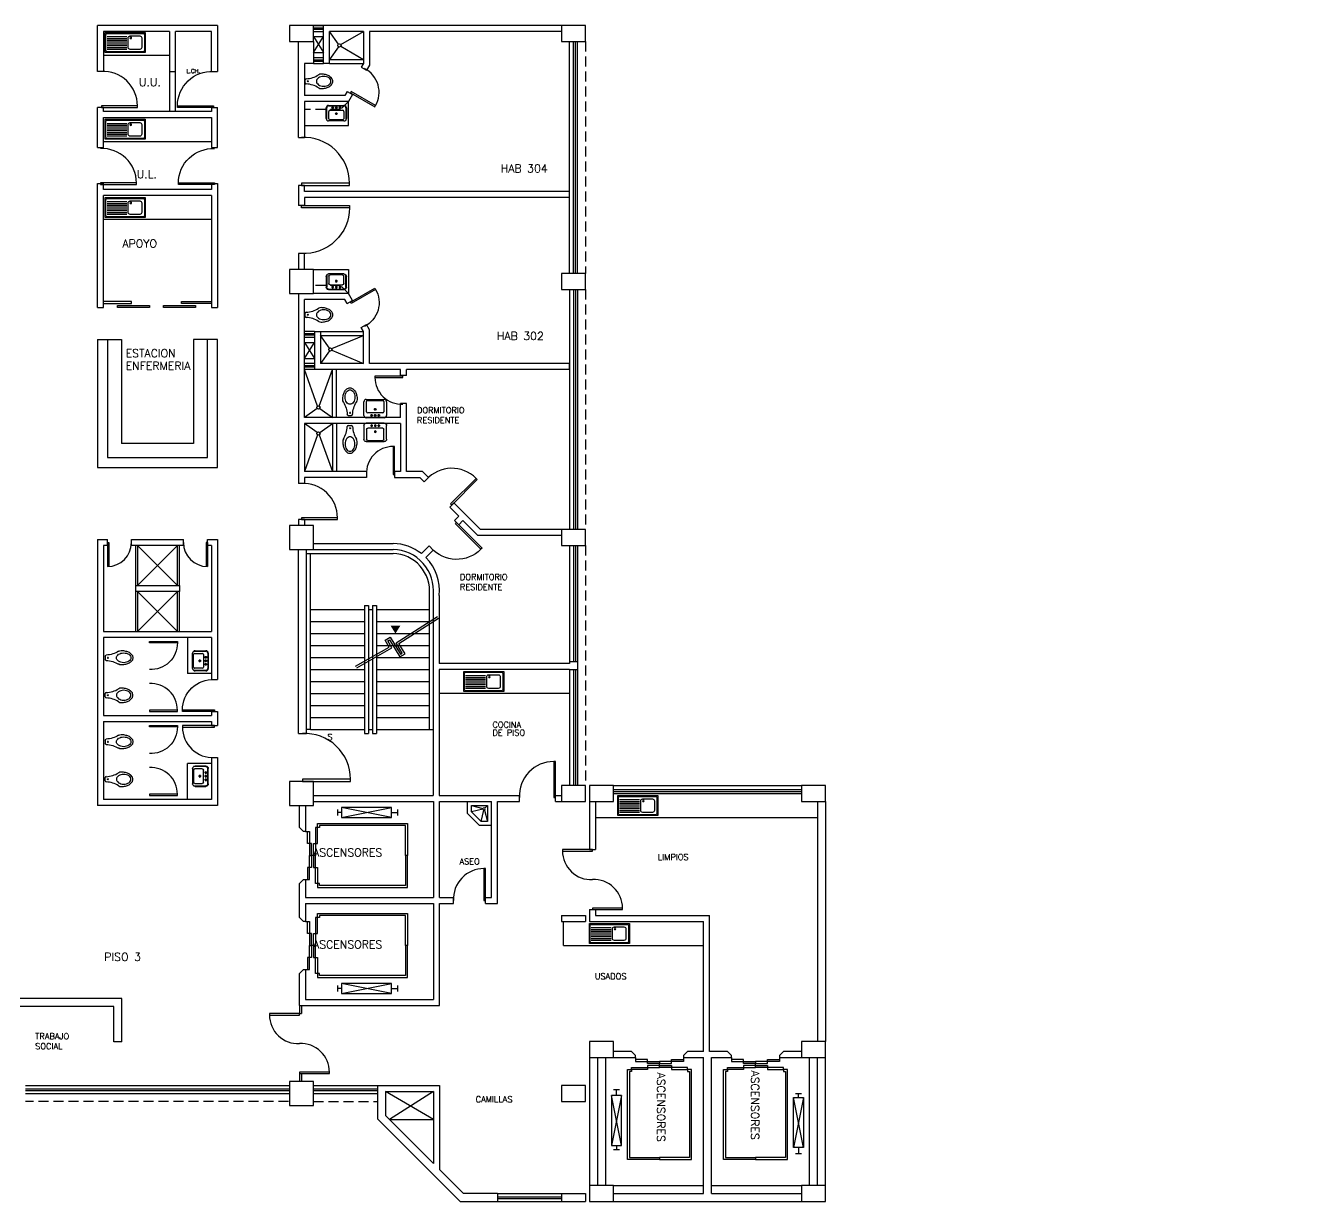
# Model space of a CAD drawing. Header units: metres. Extents: x 51 to 18146, y -212 to 18074.
# Drawn here: x 124.24 to 156.04, y 743.17 to 772.57 of the extents above; entities that cross this region are included whole.
import ezdxf

# ---------------------------------------------------------------- set-up
doc = ezdxf.new("R2010")
doc.units = ezdxf.units.M
doc.linetypes.add('HIDDEN', pattern=[0.375, 0.25, -0.125])
doc.layers.get('0').update_dxf_attribs({"color": 250})
for name, color, linetype in [('AY', 1, 'Continuous'), ('COL', 2, 'Continuous'), ('GR', 6, 'Continuous'), ('MU', 1, 'Continuous'), ('NO', 250, 'Continuous'), ('PA', 7, 'Continuous'), ('PU', 1, 'Continuous'), ('SA', 1, 'Continuous'), ('TA', 3, 'Continuous'), ('VE', 5, 'Continuous')]:
    doc.layers.add(name, color=color, linetype=linetype)
doc.layers.get('0').freeze()
doc.styles.add('ROMANS', font='romans', dxfattribs={"height": 0.13})

# ---------------------------------------------------------------- blocks, each defined once
blk = doc.blocks.new('AS-07')
at = {"color": 0}
for p, q in [((0.446, 0.149), (-0.048, 0.149)), ((0.446, 0.104), (-0.048, 0.104)), ((0.446, 0.059), (-0.048, 0.059)), ((0.446, 0.014), (-0.048, 0.014)), ((0.446, -0.031), (-0.048, -0.031)), ((0.446, -0.076), (-0.048, -0.076)), ((0.446, -0.121), (-0.048, -0.121)), ((0.446, -0.166), (-0.048, -0.166))]:
    blk.add_line(p, q, dxfattribs=at)
blk.add_lwpolyline([(-0.507, 0.25), (-0.507, -0.25), (0.493, -0.25), (0.493, 0.25)], close=True, dxfattribs=at)
for points in [[(-0.487, 0.2), (-0.487, -0.2, 0.414214), (-0.457, -0.23), (0.443, -0.23, 0.414214), (0.473, -0.2), (0.473, 0.2, 0.414214), (0.443, 0.23), (-0.457, 0.23, 0.414214)], [(-0.421, 0.117), (-0.421, -0.123, 0.414214), (-0.371, -0.173), (-0.131, -0.173, 0.414214), (-0.081, -0.123), (-0.081, 0.117, 0.414214), (-0.131, 0.167), (-0.371, 0.167, 0.414214)]]:
    blk.add_lwpolyline(points, format="xyb", close=True, dxfattribs=at)
blk.add_circle((-0.147, 0.118), 0.02, dxfattribs=at)
blk = doc.blocks.new('-MP1')
at = {"color": 0}
for points in [[(0.475, 0.5), (0.475, 0), (0.5, 0), (0.5, 0.5), (0.475, 0.5, 0.429311), (0, 0, 3.280951)], [(-0.475, -0.5), (-0.475, 0), (-0.5, 0), (-0.5, -0.5), (-0.475, -0.5, 0.429311), (0, 0, 3.280951)]]:
    blk.add_lwpolyline(points, format="xyb", dxfattribs=at)
blk = doc.blocks.new('-COL60-')
at = {"color": 0}
blk.add_lwpolyline([(-0.3, 0.3), (-0.3, -0.3), (0.3, -0.3), (0.3, 0.3)], close=True, dxfattribs=at)
blk = doc.blocks.new('P-DE')
at = {"color": 0}
blk.add_lwpolyline([(-0.05, 1), (-0.05, 0), (0, 0), (0, 1), (-0.05, 1, 0.429311), (-1, 0, 3.280951)], format="xyb", dxfattribs=at)
blk = doc.blocks.new('P-IZ')
at = {"color": 0}
blk.add_lwpolyline([(0.05, 1), (0.05, 0), (0, 0), (0, 1), (0.05, 1, -0.429311), (1, 0, -3.280951)], format="xyb", dxfattribs=at)
blk = doc.blocks.new('AS-21')
at = {"color": 0}
for p, q in [((0.3, 0.6), (0, 0.6)), ((0.259, 0.5), (0.1, 0.5)), ((0.1, 0.5), (0.1, 0.1)), ((0.1, 0.5), (0.177, 0.213)), ((0.192, 0.213), (0.259, 0.5)), ((0.5, 0.259), (0.259, 0.5)), ((0.6, 0.3), (0.3, 0.6)), ((0.1, 0.1), (0.164, 0.164)), ((0.1, 0.1), (0.5, 0.1)), ((0.5, 0.259), (0.213, 0.191)), ((0.213, 0.177), (0.5, 0.1))]:
    blk.add_line(p, q, dxfattribs=at)
for points in [[(0.5, 0.1), (0.5, 0.259)], [(0.6, 0), (0.6, 0.3)]]:
    blk.add_lwpolyline(points, dxfattribs=at)
blk.add_circle((0.185, 0.185), 0.0292, dxfattribs=at)
blk = doc.blocks.new('AS-14')
at = {"color": 0}
blk.add_line((-0.046, 0.483), (0.036, 0.483), dxfattribs=at)
for points in [[(-0.162, 0.158, 0.022879), (-0.17, 0.146, 0.128162), (-0.185, 0.088, 0.055069), (-0.173, -0.023, 0.068879), (-0.14, -0.11, 0.105724), (-0.079, -0.182, 0.165058), (-0.005, -0.207, 0.165058), (0.069, -0.182, 0.105724), (0.13, -0.11, 0.068879), (0.163, -0.023, 0.055069), (0.175, 0.088, 0.128162)], [(0.175, 0.088, 0.128162), (0.16, 0.146, 0.022879), (0.152, 0.158, 0.085166)]]:
    blk.add_lwpolyline(points, format="xyb", dxfattribs=at)
blk.add_lwpolyline([(-0.125, 0.023, 0.068446), (-0.116, -0.049, 0.080596), (-0.09, -0.105, 0.107056), (-0.047, -0.145, 0.138156), (-0.003, -0.158, 0.138156), (0.041, -0.145, 0.107056), (0.083, -0.105, 0.080596), (0.109, -0.049, 0.068446), (0.119, 0.023, 0.068446), (0.109, 0.095, 0.080596), (0.083, 0.151, 0.107056), (0.041, 0.191, 0.138156), (-0.003, 0.203, 0.138156), (-0.047, 0.191, 0.107056), (-0.09, 0.151, 0.080596), (-0.116, 0.095, 0.068446)], format="xyb", close=True, dxfattribs=at)
blk.add_circle((-0.002, 0.42), 0.0125, dxfattribs=at)
for centre, radius, start, end in [((-0.7, 0.487), 0.63, 327.6068, 357.4769), ((-0.046, 0.458), 0.025, 90, 177.4769), ((0.036, 0.458), 0.025, 2.5231, 90), ((0.69, 0.487), 0.63, 182.5231, 212.3932)]:
    blk.add_arc(centre, radius, start, end, dxfattribs=at)
blk = doc.blocks.new('AS-03')
at = {"color": 0}
for p, q in [((-0.278, -0.098), (-0.278, 0.242)), ((-0.218, 0.302), (0.232, 0.302)), ((-0.211, -0.103), (-0.211, 0.152)), ((-0.181, 0.182), (0.194, 0.182)), ((-0.053, 0.242), (-0.113, 0.242)), ((-0.083, 0.272), (-0.083, 0.212)), ((0.037, 0.242), (-0.023, 0.242)), ((0.037, 0.092), (-0.023, 0.092)), ((0.007, 0.272), (0.007, 0.212)), ((0.007, 0.122), (0.007, 0.062)), ((0.127, 0.242), (0.067, 0.242)), ((0.097, 0.272), (0.097, 0.212)), ((0.224, 0.152), (0.224, -0.103)), ((0.292, 0.242), (0.292, -0.098)), ((0.232, -0.158), (-0.218, -0.158)), ((0.194, -0.133), (-0.181, -0.133))]:
    blk.add_line(p, q, dxfattribs=at)
for centre in [(-0.083, 0.242), (0.007, 0.242), (0.007, 0.092), (0.097, 0.242)]:
    blk.add_circle(centre, 0.02, dxfattribs=at)
for centre, radius, start, end in [((-0.218, 0.242), 0.06, 90, 180), ((-0.181, 0.152), 0.03, 90, 180), ((0.194, 0.152), 0.03, 0, 90), ((0.232, 0.242), 0.06, 0, 90), ((-0.218, -0.098), 0.06, 180, 270), ((-0.181, -0.103), 0.03, 180, 270), ((0.194, -0.103), 0.03, 270, 0), ((0.232, -0.098), 0.06, 270, 0)]:
    blk.add_arc(centre, radius, start, end, dxfattribs=at)
blk = doc.blocks.new('AS-01')
at = {"color": 0}
for p, q in [((-0.246, -0.098), (-0.246, 0.172)), ((-0.233, -0.135), (-0.233, 0.172)), ((-0.186, 0.232), (0.199, 0.232)), ((-0.186, 0.219), (0.199, 0.219)), ((-0.178, -0.103), (-0.178, 0.082)), ((-0.148, 0.112), (0.162, 0.112)), ((-0.053, 0.172), (-0.113, 0.172)), ((-0.083, 0.202), (-0.083, 0.142)), ((0.037, 0.172), (-0.023, 0.172)), ((0.037, 0.022), (-0.023, 0.022)), ((0.007, 0.202), (0.007, 0.142)), ((0.007, 0.052), (0.007, -0.008)), ((0.127, 0.172), (0.067, 0.172)), ((0.097, 0.202), (0.097, 0.142)), ((0.192, 0.082), (0.192, -0.103)), ((0.247, 0.172), (0.247, -0.135)), ((0.259, 0.172), (0.259, -0.098)), ((0.199, -0.158), (-0.186, -0.158)), ((0.162, -0.133), (-0.148, -0.133))]:
    blk.add_line(p, q, dxfattribs=at)
for centre in [(-0.083, 0.172), (0.007, 0.172), (0.007, 0.022), (0.097, 0.172)]:
    blk.add_circle(centre, 0.02, dxfattribs=at)
for centre, radius, start, end in [((-0.186, 0.172), 0.06, 90, 180), ((-0.186, 0.172), 0.0475, 90, 180), ((-0.148, 0.082), 0.03, 90, 180), ((0.162, 0.082), 0.03, 0, 90), ((0.199, 0.172), 0.06, 0, 90), ((0.199, 0.172), 0.0475, 0, 90), ((-0.186, -0.098), 0.06, 180, 270), ((-0.148, -0.103), 0.03, 180, 270), ((0.162, -0.103), 0.03, 270, 0), ((0.199, -0.098), 0.06, 270, 0)]:
    blk.add_arc(centre, radius, start, end, dxfattribs=at)

msp = doc.modelspace()

# ---------------------------------------------------------------- linework, layer by layer
at = {"layer": 'AY', "color": 0}
for p, q in [((131.444, 771.89), (131.694, 772.29)), ((131.444, 772.29), (131.694, 771.89)), ((131.444, 772.29), (131.694, 772.29)), ((131.444, 771.89), (131.694, 771.89)), ((131.219, 764.64), (131.469, 764.64)), ((131.219, 764.24), (131.469, 764.64)), ((131.219, 764.64), (131.469, 764.24)), ((131.219, 764.24), (131.469, 764.24)), ((126.994, 759.565), (126.994, 758.565)), ((127.044, 759.565), (127.044, 758.565)), ((128.044, 758.565), (127.044, 759.565)), ((128.044, 759.565), (127.044, 758.565)), ((128.044, 758.565), (128.044, 759.565)), ((128.094, 758.565), (128.094, 759.565)), ((126.994, 758.415), (126.994, 757.415)), ((127.044, 758.415), (127.044, 757.415)), ((128.044, 758.415), (127.044, 757.415)), ((128.044, 757.415), (127.044, 758.415)), ((128.044, 757.415), (128.044, 758.415)), ((128.094, 757.415), (128.094, 758.415)), ((133.394, 752.765), (132.144, 753.015)), ((132.144, 752.765), (133.394, 753.015)), ((132.044, 752.965), (132.044, 752.815)), ((132.144, 752.89), (132.044, 752.89)), ((133.394, 752.89), (133.544, 752.89)), ((133.544, 752.965), (133.544, 752.815)), ((131.444, 751.815), (131.394, 751.815)), ((131.444, 749.565), (131.394, 749.565)), ((132.044, 748.565), (132.044, 748.415)), ((132.144, 748.365), (133.394, 748.615)), ((133.394, 748.365), (132.144, 748.615)), ((133.544, 748.565), (133.544, 748.415)), ((132.144, 748.49), (132.044, 748.49)), ((133.394, 748.49), (133.544, 748.49)), ((138.744, 746.765), (138.744, 743.565)), ((143.844, 743.565), (143.844, 746.765)), ((140.094, 746.565), (140.094, 746.615)), ((142.494, 746.565), (142.494, 746.615)), ((134.444, 745.215), (133.244, 745.915)), ((134.444, 745.915), (133.344, 745.215)), ((139.144, 744.565), (138.894, 745.815)), ((139.144, 745.815), (138.894, 744.565)), ((138.944, 745.965), (139.094, 745.965)), ((139.019, 745.815), (139.019, 745.965)), ((143.694, 744.515), (143.444, 745.765)), ((143.694, 745.765), (143.444, 744.515)), ((143.494, 745.865), (143.644, 745.865)), ((143.569, 745.765), (143.569, 745.865)), ((133.344, 745.215), (134.444, 745.215)), ((138.944, 744.465), (139.094, 744.465)), ((139.019, 744.565), (139.019, 744.465)), ((143.569, 744.515), (143.569, 744.365)), ((143.494, 744.365), (143.644, 744.365)), ((138.944, 743.565), (141.194, 743.565)), ((141.394, 743.565), (143.644, 743.565))]:
    msp.add_line(p, q, dxfattribs=at)
at = {"layer": 'AY', "color": 0, "linetype": 'HIDDEN'}
for p, q in [((138.244, 772.165), (138.244, 766.365)), ((138.244, 765.965), (138.244, 759.965)), ((138.244, 759.565), (138.244, 753.565)), ((130.822, 745.665), (124.244, 745.665)), ((131.444, 745.665), (133.044, 745.665))]:
    msp.add_line(p, q, dxfattribs=at)
at = {"layer": 'AY', "color": 15}
for points in [[(132.144, 753.015), (132.144, 752.765), (133.394, 752.765), (133.394, 753.015)], [(131.544, 752.515), (131.544, 752.615), (133.794, 752.615), (133.794, 751.815), (133.744, 751.815), (133.744, 752.565), (131.594, 752.565), (131.594, 752.515)], [(131.544, 751.115), (131.544, 751.015), (133.794, 751.015), (133.794, 751.815), (133.744, 751.815), (133.744, 751.065), (131.594, 751.065), (131.594, 751.115)], [(131.544, 750.265), (131.544, 750.365), (133.794, 750.365), (133.794, 749.565), (133.744, 749.565), (133.744, 750.315), (131.594, 750.315), (131.594, 750.265)], [(131.544, 748.865), (131.544, 748.765), (133.794, 748.765), (133.794, 749.565), (133.744, 749.565), (133.744, 748.815), (131.594, 748.815), (131.594, 748.865)], [(132.144, 748.615), (132.144, 748.365), (133.394, 748.365), (133.394, 748.615)], [(140.094, 744.215), (139.294, 744.215), (139.294, 746.465), (139.394, 746.465), (139.394, 746.415), (139.344, 746.415), (139.344, 744.265), (140.094, 744.265)], [(140.094, 744.215), (140.894, 744.215), (140.894, 746.465), (140.794, 746.465), (140.794, 746.415), (140.844, 746.415), (140.844, 744.265), (140.094, 744.265)], [(142.494, 744.215), (141.694, 744.215), (141.694, 746.465), (141.794, 746.465), (141.794, 746.415), (141.744, 746.415), (141.744, 744.265), (142.494, 744.265)], [(142.494, 744.215), (143.294, 744.215), (143.294, 746.465), (143.194, 746.465), (143.194, 746.415), (143.244, 746.415), (143.244, 744.265), (142.494, 744.265)], [(138.894, 744.565), (139.144, 744.565), (139.144, 745.815), (138.894, 745.815)], [(143.444, 745.765), (143.694, 745.765), (143.694, 744.515), (143.444, 744.515)]]:
    msp.add_lwpolyline(points, close=True, dxfattribs=at)
for points in [[(131.244, 752.415), (131.294, 752.415), (131.344, 752.415), (131.344, 752.115), (131.294, 752.115), (131.294, 752.415)], [(131.544, 752.515), (131.494, 752.515), (131.494, 752.115), (131.544, 752.115), (131.544, 752.515)], [(131.344, 752.115), (131.344, 751.815), (131.394, 751.815), (131.394, 752.115), (131.344, 752.115)], [(131.494, 752.115), (131.494, 751.815), (131.444, 751.815), (131.444, 752.115), (131.494, 752.115)], [(131.344, 751.515), (131.344, 751.815), (131.394, 751.815), (131.394, 751.515), (131.344, 751.515)], [(131.494, 751.515), (131.494, 751.815), (131.444, 751.815), (131.444, 751.515), (131.494, 751.515)], [(131.244, 751.215), (131.294, 751.215), (131.344, 751.215), (131.344, 751.515), (131.294, 751.515), (131.294, 751.215)], [(131.544, 751.115), (131.494, 751.115), (131.494, 751.515), (131.544, 751.515), (131.544, 751.115)], [(131.244, 750.165), (131.294, 750.165), (131.344, 750.165), (131.344, 749.865), (131.294, 749.865), (131.294, 750.165)], [(131.544, 750.265), (131.494, 750.265), (131.494, 749.865), (131.544, 749.865), (131.544, 750.265)], [(131.344, 749.865), (131.344, 749.565), (131.394, 749.565), (131.394, 749.865), (131.344, 749.865)], [(131.494, 749.865), (131.494, 749.565), (131.444, 749.565), (131.444, 749.865), (131.494, 749.865)], [(131.344, 749.265), (131.344, 749.565), (131.394, 749.565), (131.394, 749.265), (131.344, 749.265)], [(131.494, 749.265), (131.494, 749.565), (131.444, 749.565), (131.444, 749.265), (131.494, 749.265)], [(131.244, 748.965), (131.294, 748.965), (131.344, 748.965), (131.344, 749.265), (131.294, 749.265), (131.294, 748.965)], [(131.544, 748.865), (131.494, 748.865), (131.494, 749.265), (131.544, 749.265), (131.544, 748.865)], [(139.494, 746.765), (139.494, 746.715), (139.494, 746.665), (139.794, 746.665), (139.794, 746.715), (139.494, 746.715)], [(139.794, 746.665), (140.094, 746.665), (140.094, 746.615), (139.794, 746.615), (139.794, 746.665)], [(140.394, 746.665), (140.094, 746.665), (140.094, 746.615), (140.394, 746.615), (140.394, 746.665)], [(140.694, 746.765), (140.694, 746.715), (140.694, 746.665), (140.394, 746.665), (140.394, 746.715), (140.694, 746.715)], [(141.894, 746.765), (141.894, 746.715), (141.894, 746.665), (142.194, 746.665), (142.194, 746.715), (141.894, 746.715)], [(142.194, 746.665), (142.494, 746.665), (142.494, 746.615), (142.194, 746.615), (142.194, 746.665)], [(142.794, 746.665), (142.494, 746.665), (142.494, 746.615), (142.794, 746.615), (142.794, 746.665)], [(143.094, 746.765), (143.094, 746.715), (143.094, 746.665), (142.794, 746.665), (142.794, 746.715), (143.094, 746.715)], [(139.394, 746.465), (139.394, 746.515), (139.794, 746.515), (139.794, 746.465), (139.394, 746.465)], [(139.794, 746.515), (140.094, 746.515), (140.094, 746.565), (139.794, 746.565), (139.794, 746.515)], [(140.394, 746.515), (140.094, 746.515), (140.094, 746.565), (140.394, 746.565), (140.394, 746.515)], [(140.794, 746.465), (140.794, 746.515), (140.394, 746.515), (140.394, 746.465), (140.794, 746.465)], [(141.794, 746.465), (141.794, 746.515), (142.194, 746.515), (142.194, 746.465), (141.794, 746.465)], [(142.194, 746.515), (142.494, 746.515), (142.494, 746.565), (142.194, 746.565), (142.194, 746.515)], [(142.794, 746.515), (142.494, 746.515), (142.494, 746.565), (142.794, 746.565), (142.794, 746.515)], [(143.194, 746.465), (143.194, 746.515), (142.794, 746.515), (142.794, 746.465), (143.194, 746.465)]]:
    msp.add_lwpolyline(points, dxfattribs=at)
at = {"layer": 'COL', "color": 15}
for points in [[(130.844, 772.565), (130.844, 772.165), (131.444, 772.165), (131.444, 772.565)], [(137.644, 772.565), (137.644, 772.165), (138.244, 772.165), (138.244, 772.565)], [(137.644, 766.365), (137.644, 765.965), (138.244, 765.965), (138.244, 766.365)], [(137.644, 759.965), (137.644, 759.565), (138.244, 759.565), (138.244, 759.965)], [(137.644, 753.565), (137.644, 753.165), (138.244, 753.165), (138.244, 753.565)], [(138.344, 753.565), (138.344, 753.165), (138.944, 753.165), (138.944, 753.565)], [(143.644, 753.565), (143.644, 753.165), (144.244, 753.165), (144.244, 753.565)], [(138.344, 747.165), (138.344, 746.765), (138.944, 746.765), (138.944, 747.165)], [(143.644, 747.165), (143.644, 746.765), (144.244, 746.765), (144.244, 747.165)], [(137.644, 746.065), (137.644, 745.665), (138.244, 745.665), (138.244, 746.065)], [(138.344, 743.565), (138.344, 743.165), (138.944, 743.165), (138.944, 743.565)], [(143.644, 743.565), (143.644, 743.165), (144.244, 743.165), (144.244, 743.565)]]:
    msp.add_lwpolyline(points, close=True, dxfattribs=at)
at = {"layer": 'GR', "color": 15}
for p, q in [((131.369, 757.965), (132.717, 757.965)), ((132.817, 757.965), (132.819, 757.965)), ((132.817, 757.965), (132.917, 757.965)), ((132.894, 757.965), (132.917, 757.965)), ((133.017, 757.965), (134.344, 757.965)), ((131.369, 757.665), (132.717, 757.665)), ((133.017, 757.665), (134.344, 757.665)), ((131.369, 757.365), (132.717, 757.365)), ((133.017, 757.365), (134.344, 757.365)), ((131.369, 757.065), (132.717, 757.065)), ((133.017, 757.065), (134.344, 757.065)), ((131.369, 756.765), (132.717, 756.765)), ((133.017, 756.765), (134.344, 756.765)), ((131.369, 756.465), (132.717, 756.465)), ((133.017, 756.465), (134.344, 756.465)), ((131.369, 756.165), (132.717, 756.165)), ((133.017, 756.165), (134.344, 756.165)), ((131.369, 755.865), (132.717, 755.865)), ((131.369, 755.565), (132.717, 755.565)), ((133.017, 755.865), (134.344, 755.865)), ((133.017, 755.565), (134.344, 755.565)), ((131.369, 755.265), (132.717, 755.265)), ((133.017, 755.265), (134.344, 755.265)), ((131.369, 754.965), (132.717, 754.965)), ((132.817, 754.965), (132.917, 754.965)), ((133.017, 754.965), (134.344, 754.965))]:
    msp.add_line(p, q, dxfattribs=at)
msp.add_lwpolyline([(131.894, 754.965, 0, 0, 0), (131.894, 758.565, 0, 0, 0), (133.494, 758.565, 0, 0, 0), (133.494, 757.365, 0, 0.25, 0), (133.494, 757.565, 0.25, 0.25, 0)], format="xyseb", dxfattribs=at)
for points in [[(132.499, 756.549), (133.338, 757.025), (133.233, 757.196), (133.361, 757.274), (133.623, 756.848), (133.665, 756.874), (133.508, 757.13), (134.544, 757.794)], [(132.527, 756.507), (133.407, 757.009), (133.302, 757.179), (133.345, 757.206), (133.606, 756.779), (133.734, 756.858), (133.577, 757.113), (134.571, 757.752)]]:
    msp.add_lwpolyline(points, dxfattribs=at)
at = {"layer": 'MU', "color": 0}
for p, q in [((127.844, 771.815), (126.194, 771.815)), ((132.319, 770.065), (132.319, 770.665)), ((131.219, 770.065), (132.319, 770.065)), ((126.194, 769.665), (128.894, 769.665)), ((128.894, 767.715), (126.194, 767.715)), ((131.444, 766.465), (132.319, 766.465)), ((132.319, 766.465), (132.319, 765.865)), ((126.044, 764.715), (126.644, 764.715)), ((126.644, 764.715), (126.644, 762.115)), ((129.044, 764.715), (128.444, 764.715)), ((128.444, 764.715), (128.444, 762.115)), ((128.444, 762.115), (126.644, 762.115)), ((128.294, 757.265), (128.294, 756.365)), ((128.894, 756.365), (128.294, 756.365)), ((137.844, 755.865), (134.594, 755.865)), ((128.294, 753.215), (128.294, 754.115)), ((128.894, 754.115), (128.294, 754.115)), ((138.494, 752.765), (144.044, 752.765)), ((137.694, 749.565), (137.694, 750.165)), ((137.694, 749.565), (141.194, 749.565))]:
    msp.add_line(p, q, dxfattribs=at)
at = {"layer": 'MU', "color": 15, "linetype": 'HIDDEN'}
for points in [[(132.32, 770.665), (132.12, 770.465), (131.219, 770.465)], [(132.32, 765.865), (132.12, 766.065), (131.444, 766.065)]]:
    msp.add_lwpolyline(points, dxfattribs=at)
at = {"layer": 'MU', "color": 15}
for points in [[(126.044, 764.715), (126.044, 761.515), (129.044, 761.515), (129.044, 764.715)], [(126.294, 764.715), (126.294, 761.765), (128.794, 761.765), (128.794, 764.715)]]:
    msp.add_lwpolyline(points, dxfattribs=at)
at = {"layer": 'NO'}
for p, q in [((126.655, 748.245), (123.944, 748.245)), ((126.655, 747.155), (126.655, 748.245)), ((126.455, 748.045), (123.944, 748.045)), ((126.455, 747.155), (126.455, 748.045)), ((126.655, 747.155), (126.455, 747.155))]:
    msp.add_line(p, q, dxfattribs=at)
at = {"layer": 'PA', "color": 0}
for p, q in [((129.044, 772.565), (126.044, 772.565)), ((126.044, 771.415), (126.044, 772.565)), ((126.194, 772.415), (126.194, 771.415)), ((127.844, 772.415), (126.194, 772.415)), ((127.844, 772.415), (127.844, 770.415)), ((128.894, 772.415), (127.994, 772.415)), ((127.994, 770.415), (127.994, 772.415)), ((128.894, 771.415), (128.894, 772.415)), ((129.044, 772.565), (129.044, 771.415)), ((137.644, 772.565), (131.444, 772.565)), ((131.694, 771.615), (131.694, 772.565)), ((137.644, 772.565), (131.694, 772.565)), ((132.694, 772.415), (131.844, 772.415)), ((131.844, 771.615), (131.844, 772.415)), ((132.694, 772.415), (132.694, 771.615)), ((137.644, 772.415), (132.844, 772.415)), ((132.844, 772.415), (132.844, 771.575)), ((131.069, 769.766), (131.069, 772.165)), ((131.444, 772.165), (131.444, 771.615)), ((131.444, 771.615), (131.219, 771.615)), ((131.219, 771.615), (131.219, 770.816)), ((131.844, 771.615), (131.694, 771.615)), ((132.694, 771.615), (132.639, 771.52)), ((132.639, 771.52), (132.769, 771.445)), ((132.844, 771.575), (132.769, 771.445)), ((126.194, 771.415), (126.044, 771.415)), ((127.844, 771.415), (127.994, 771.415)), ((128.894, 771.415), (129.044, 771.415)), ((131.219, 770.816), (131.22, 770.815)), ((131.219, 770.816), (131.22, 770.815)), ((132.232, 770.815), (131.22, 770.815)), ((132.289, 770.914), (132.232, 770.815)), ((132.289, 770.914), (132.419, 770.839)), ((132.419, 770.839), (132.319, 770.665)), ((126.044, 769.516), (126.044, 770.515)), ((126.194, 770.515), (126.044, 770.515)), ((126.194, 770.415), (126.194, 770.515)), ((128.894, 770.515), (128.894, 770.415)), ((128.894, 770.515), (129.044, 770.515)), ((129.044, 769.516), (129.044, 770.515)), ((131.22, 770.665), (131.219, 770.665)), ((131.219, 770.665), (131.219, 769.766)), ((132.319, 770.665), (131.22, 770.665)), ((128.894, 770.415), (126.194, 770.415)), ((126.194, 770.265), (128.894, 770.265)), ((126.194, 769.516), (126.194, 770.265)), ((128.894, 770.265), (128.894, 769.516)), ((131.069, 769.766), (131.219, 769.766)), ((126.044, 769.516), (126.194, 769.516)), ((128.894, 769.516), (129.044, 769.516)), ((126.044, 765.515), (126.044, 768.616)), ((126.044, 768.616), (126.194, 768.616)), ((126.194, 768.465), (126.194, 768.616)), ((128.894, 768.616), (129.044, 768.616)), ((128.894, 768.616), (128.894, 768.465)), ((129.044, 768.616), (129.044, 765.515)), ((128.894, 768.465), (126.194, 768.465)), ((128.894, 768.315), (126.194, 768.315)), ((126.194, 765.515), (126.194, 768.315)), ((128.894, 768.315), (128.894, 765.515)), ((131.069, 768.565), (131.069, 768.065)), ((131.219, 768.565), (131.07, 768.565)), ((131.219, 768.416), (131.219, 768.565)), ((131.219, 768.466), (131.22, 768.465)), ((131.22, 768.415), (131.219, 768.416)), ((137.844, 768.415), (131.22, 768.415)), ((137.844, 768.265), (137.844, 768.415)), ((131.219, 768.065), (131.07, 768.065)), ((131.219, 768.265), (131.219, 768.066)), ((131.22, 768.265), (131.219, 768.265)), ((131.219, 768.065), (131.219, 768.066)), ((137.844, 768.265), (131.22, 768.265)), ((131.069, 766.864), (131.069, 766.465)), ((131.219, 766.864), (131.07, 766.864)), ((131.219, 766.465), (131.219, 766.864)), ((131.069, 765.865), (131.069, 761.115)), ((132.319, 765.865), (131.444, 765.865)), ((132.419, 765.692), (132.319, 765.865)), ((126.045, 765.515), (126.044, 765.516)), ((126.044, 765.515), (126.194, 765.515)), ((128.894, 765.515), (129.044, 765.515)), ((129.044, 765.516), (129.044, 765.515)), ((131.219, 762.765), (131.219, 765.715)), ((132.232, 765.715), (131.22, 765.715)), ((132.289, 765.617), (132.232, 765.715)), ((132.289, 765.617), (132.419, 765.692)), ((131.469, 764.915), (131.469, 763.965)), ((131.469, 764.915), (131.619, 764.915)), ((131.619, 764.915), (131.619, 764.115)), ((132.639, 765.011), (132.769, 765.086)), ((132.694, 764.915), (132.639, 765.011)), ((132.694, 764.115), (132.694, 764.915)), ((132.844, 764.956), (132.769, 765.086)), ((132.844, 764.115), (132.844, 764.956)), ((133.619, 763.965), (131.469, 763.965)), ((132.694, 764.115), (131.619, 764.115)), ((137.844, 764.115), (132.844, 764.115)), ((133.619, 763.815), (133.619, 763.965)), ((137.844, 763.965), (133.769, 763.965)), ((133.769, 763.815), (133.769, 763.965)), ((137.844, 763.965), (137.844, 764.115)), ((137.844, 764.115), (137.844, 763.965)), ((133.769, 763.815), (133.619, 763.815)), ((133.769, 763.115), (133.619, 763.115)), ((133.619, 762.765), (133.619, 763.115)), ((133.769, 761.415), (133.769, 763.115)), ((133.619, 762.765), (131.219, 762.765)), ((133.619, 762.615), (131.219, 762.615)), ((131.219, 762.615), (131.219, 761.415)), ((133.619, 762.615), (133.619, 761.415)), ((132.769, 761.415), (131.219, 761.415)), ((132.769, 761.415), (132.769, 761.265)), ((133.619, 761.415), (133.469, 761.415)), ((133.469, 761.415), (133.469, 761.265)), ((134.169, 761.415), (133.769, 761.415)), ((134.169, 761.415), (134.319, 761.265)), ((131.219, 761.115), (131.069, 761.115)), ((132.769, 761.265), (131.219, 761.265)), ((131.219, 761.265), (131.219, 761.115)), ((133.469, 761.265), (134.107, 761.265)), ((134.107, 761.265), (134.213, 761.159)), ((134.319, 761.265), (134.213, 761.159)), ((134.956, 760.629), (134.85, 760.523)), ((134.85, 760.523), (135.076, 760.297)), ((134.956, 760.629), (135.619, 759.965)), ((131.069, 760.215), (131.069, 760.065)), ((131.219, 760.215), (131.069, 760.215)), ((131.219, 760.215), (131.219, 760.065)), ((135.076, 760.297), (134.97, 760.191)), ((134.97, 760.191), (135.076, 760.085)), ((135.182, 760.191), (135.076, 760.085)), ((135.182, 760.191), (135.557, 759.815)), ((126.044, 759.715), (126.044, 753.065)), ((126.044, 759.715), (126.294, 759.715)), ((126.294, 759.565), (126.294, 759.715)), ((126.894, 759.715), (128.194, 759.715)), ((126.894, 759.565), (126.894, 759.715)), ((128.194, 759.565), (128.194, 759.715)), ((128.794, 759.565), (128.794, 759.715)), ((128.794, 759.715), (129.044, 759.715)), ((129.044, 759.715), (129.044, 756.215)), ((137.644, 759.815), (135.557, 759.815)), ((137.644, 759.965), (135.619, 759.965)), ((126.194, 759.565), (126.194, 757.415)), ((126.294, 759.565), (126.194, 759.565)), ((128.194, 759.565), (126.894, 759.565)), ((128.894, 759.565), (128.794, 759.565)), ((128.894, 759.565), (128.894, 757.415)), ((131.069, 754.865), (131.069, 759.465)), ((131.269, 754.865), (131.269, 759.465)), ((131.444, 759.615), (133.44, 759.615)), ((131.444, 759.465), (133.438, 759.465)), ((134.333, 759.554), (134.142, 759.363)), ((134.439, 759.448), (134.254, 759.263)), ((134.333, 759.554), (134.439, 759.448)), ((126.994, 758.565), (126.994, 758.415)), ((126.994, 758.565), (128.094, 758.565)), ((128.094, 758.415), (126.994, 758.415)), ((128.094, 758.565), (128.094, 758.415)), ((134.44, 758.33), (134.44, 753.315)), ((134.59, 758.315), (134.59, 756.615)), ((126.194, 757.415), (128.894, 757.415)), ((126.194, 757.265), (126.194, 755.315)), ((128.894, 757.265), (126.194, 757.265)), ((128.894, 757.265), (128.894, 756.215)), ((137.844, 756.615), (134.59, 756.615)), ((137.844, 756.665), (137.844, 756.615)), ((137.844, 756.665), (138.044, 756.665)), ((138.044, 756.665), (138.044, 756.465)), ((128.894, 756.215), (129.044, 756.215)), ((134.59, 756.465), (134.59, 753.315)), ((137.844, 756.465), (134.59, 756.465)), ((137.844, 756.465), (138.044, 756.465)), ((126.194, 755.315), (128.894, 755.315)), ((128.894, 755.415), (129.044, 755.415)), ((128.894, 755.415), (128.894, 755.315)), ((129.044, 755.415), (129.044, 755.065)), ((126.194, 755.165), (128.894, 755.165)), ((126.194, 755.165), (126.194, 753.215)), ((128.894, 755.165), (128.894, 755.065)), ((128.894, 755.065), (129.044, 755.065)), ((131.069, 754.865), (131.269, 754.865)), ((128.894, 754.265), (129.044, 754.265)), ((128.894, 754.265), (128.894, 753.215)), ((129.044, 754.265), (129.044, 753.065)), ((129.044, 753.065), (126.044, 753.065)), ((128.894, 753.215), (126.194, 753.215)), ((131.094, 752.515), (131.094, 753.065)), ((131.244, 753.065), (131.244, 752.415)), ((131.444, 753.315), (134.44, 753.315)), ((131.444, 753.165), (134.444, 753.165)), ((134.444, 753.165), (134.444, 750.765)), ((134.59, 753.315), (136.594, 753.315)), ((134.594, 753.165), (135.894, 753.165)), ((134.594, 750.765), (134.594, 753.165)), ((135.894, 750.765), (135.894, 753.165)), ((136.044, 750.615), (136.044, 753.165)), ((136.044, 753.165), (136.594, 753.165)), ((136.594, 753.165), (136.594, 753.315)), ((137.494, 753.315), (137.644, 753.315)), ((137.494, 753.165), (137.494, 753.315)), ((137.494, 753.165), (137.644, 753.165)), ((138.344, 753.165), (138.344, 751.965)), ((138.494, 753.165), (138.494, 751.965)), ((144.044, 753.165), (144.044, 747.165)), ((144.244, 753.165), (144.244, 747.165)), ((131.194, 752.415), (131.094, 752.515)), ((131.244, 752.415), (131.194, 752.415)), ((138.344, 751.965), (138.494, 751.965)), ((131.244, 750.765), (134.444, 750.765)), ((131.244, 750.615), (134.444, 750.615)), ((134.444, 750.615), (134.444, 748.215)), ((134.594, 750.765), (134.944, 750.765)), ((134.594, 748.065), (134.594, 750.615)), ((134.594, 750.615), (134.944, 750.615)), ((134.944, 750.615), (134.944, 750.765)), ((135.744, 750.615), (135.744, 750.765)), ((135.744, 750.765), (135.894, 750.765)), ((135.744, 750.615), (136.044, 750.615)), ((138.344, 750.465), (138.344, 750.165)), ((138.344, 750.465), (138.494, 750.465)), ((138.494, 750.465), (138.494, 750.315)), ((137.644, 750.315), (137.644, 750.165)), ((137.644, 750.315), (138.244, 750.315)), ((137.644, 750.165), (138.244, 750.165)), ((138.244, 750.315), (138.244, 750.165)), ((138.344, 750.165), (141.194, 750.165)), ((138.494, 750.315), (141.344, 750.315)), ((141.194, 746.915), (141.194, 750.165)), ((141.344, 746.915), (141.344, 750.315)), ((131.094, 748.865), (131.194, 748.965)), ((131.194, 748.965), (131.244, 748.965)), ((131.244, 748.965), (131.244, 748.215)), ((131.094, 748.065), (131.094, 748.865)), ((131.094, 748.065), (134.594, 748.065)), ((131.244, 748.215), (134.444, 748.215)), ((138.344, 746.765), (138.344, 743.565)), ((138.544, 746.765), (138.544, 743.565)), ((139.394, 746.915), (138.944, 746.915)), ((138.944, 746.765), (139.494, 746.765)), ((139.494, 746.815), (139.394, 746.915)), ((139.494, 746.765), (139.494, 746.815)), ((141.194, 743.365), (141.194, 746.765)), ((141.394, 743.365), (141.394, 746.765)), ((143.194, 746.915), (143.094, 746.815)), ((143.094, 746.815), (143.094, 746.765)), ((143.094, 746.765), (143.644, 746.765)), ((143.644, 746.915), (143.194, 746.915)), ((144.044, 743.565), (144.044, 746.765)), ((144.244, 743.565), (144.244, 746.765)), ((133.044, 746.065), (134.594, 746.065)), ((133.044, 746.065), (133.044, 745.233)), ((134.594, 746.065), (134.594, 743.965)), ((133.244, 745.915), (134.444, 745.915)), ((133.244, 745.915), (133.244, 745.315)), ((134.444, 745.915), (134.444, 744.115)), ((135.112, 743.165), (133.044, 745.233)), ((134.444, 744.115), (133.244, 745.315)), ((135.194, 743.365), (134.594, 743.965)), ((135.112, 743.165), (136.044, 743.165)), ((136.044, 743.365), (135.194, 743.365)), ((136.044, 743.365), (136.044, 743.165)), ((137.644, 743.365), (137.644, 743.165)), ((137.644, 743.365), (138.244, 743.365)), ((137.644, 743.165), (138.244, 743.165)), ((138.244, 743.365), (138.244, 743.165)), ((138.944, 743.365), (141.194, 743.365)), ((138.944, 743.165), (143.644, 743.165)), ((141.394, 743.365), (143.644, 743.365))]:
    msp.add_line(p, q, dxfattribs=at)
at = {"layer": 'PA', "color": 15}
for points in [[(131.244, 750.615), (131.244, 750.165), (131.194, 750.165), (131.094, 750.265), (131.094, 751.115), (131.194, 751.215), (131.244, 751.215), (131.244, 750.765)], [(141.194, 746.915), (140.794, 746.915), (140.694, 746.815), (140.694, 746.765), (141.194, 746.765)], [(141.394, 746.765), (141.894, 746.765), (141.894, 746.815), (141.794, 746.915), (141.344, 746.915)]]:
    msp.add_lwpolyline(points, dxfattribs=at)
for radius, start, end in [(1.034, 354.3489, 88.6441), (1.184, 51.885, 88.6441), (1.184, 354.3489, 44.6083)]:
    msp.add_arc((133.412, 758.432), radius, start, end, dxfattribs=at)
at = {"layer": 'PU', "color": 15}
for p, q in [((126.294, 759.64), (126.329, 759.64)), ((126.294, 759.64), (126.294, 759.04)), ((126.329, 759.64), (126.329, 759.042)), ((128.759, 759.64), (128.759, 759.042)), ((128.794, 759.64), (128.759, 759.64)), ((128.794, 759.64), (128.794, 759.04))]:
    msp.add_line(p, q, dxfattribs=at)
for centre, start, end in [((126.294, 759.64), 270, 0), ((128.794, 759.64), 180, 270)]:
    msp.add_arc(centre, 0.6, start, end, dxfattribs=at)
at = {"layer": 'SA', "color": 15}
for p, q in [((132.071, 772.098), (131.844, 772.415)), ((132.129, 772.086), (132.694, 772.415)), ((132.071, 772.033), (131.844, 771.715)), ((132.129, 772.045), (132.694, 771.715)), ((131.844, 771.715), (132.694, 771.715)), ((131.844, 771.615), (132.694, 771.615)), ((131.619, 764.915), (132.694, 764.915)), ((131.619, 764.815), (132.694, 764.815)), ((131.846, 764.498), (131.619, 764.815)), ((131.904, 764.486), (132.694, 764.815)), ((131.846, 764.433), (131.619, 764.115)), ((131.904, 764.445), (132.694, 764.115)), ((131.549, 763.05), (131.219, 763.965)), ((131.59, 763.05), (131.919, 763.965)), ((131.919, 762.765), (131.919, 763.965)), ((132.019, 762.765), (132.019, 763.965)), ((131.537, 762.992), (131.219, 762.765)), ((131.602, 762.992), (131.919, 762.765)), ((131.537, 762.389), (131.219, 762.615)), ((131.602, 762.389), (131.919, 762.615)), ((131.919, 762.615), (131.919, 761.415)), ((132.019, 762.615), (132.019, 761.415)), ((131.549, 762.331), (131.219, 761.415)), ((131.59, 762.331), (131.919, 761.415))]:
    msp.add_line(p, q, dxfattribs=at)
for centre in [(132.094, 772.065), (131.869, 764.465), (131.569, 763.015), (131.569, 762.365)]:
    msp.add_circle(centre, 0.04, dxfattribs=at)
at = {"layer": 'TA', "color": 0}
for p, q in [((126.894, 765.665), (126.194, 765.665)), ((126.194, 765.615), (126.894, 765.615)), ((126.894, 765.615), (126.894, 765.665)), ((128.144, 765.665), (128.894, 765.665)), ((128.144, 765.615), (128.144, 765.665)), ((128.894, 765.615), (128.144, 765.615)), ((131.269, 759.365), (133.438, 759.365)), ((131.369, 754.965), (131.369, 759.365)), ((134.34, 758.33), (134.34, 754.965)), ((132.717, 758.065), (132.717, 754.865)), ((132.717, 758.065), (132.817, 758.065)), ((132.817, 758.065), (132.817, 754.865)), ((132.917, 758.065), (132.917, 754.865)), ((132.917, 758.065), (133.017, 758.065)), ((133.017, 758.065), (133.017, 754.865)), ((131.369, 754.965), (131.269, 754.965)), ((134.34, 754.965), (134.44, 754.965)), ((132.717, 754.865), (132.817, 754.865)), ((132.917, 754.865), (133.017, 754.865))]:
    msp.add_line(p, q, dxfattribs=at)
at = {"layer": 'TA', "color": 15}
for points in [[(126.544, 765.565), (127.344, 765.565), (127.344, 765.515), (126.544, 765.515)], [(127.694, 765.565), (128.494, 765.565), (128.494, 765.515), (127.694, 765.515)]]:
    msp.add_lwpolyline(points, close=True, dxfattribs=at)
msp.add_arc((133.412, 758.432), 0.934, 354.3489, 88.6441, dxfattribs=at)
at = {"layer": 'VE', "color": 0}
for p, q in [((131.444, 772.565), (131.694, 772.565)), ((131.444, 772.505), (131.694, 772.505)), ((131.444, 772.475), (131.694, 772.475)), ((131.444, 772.415), (131.694, 772.415)), ((137.844, 766.365), (137.844, 772.165)), ((137.944, 766.365), (137.944, 772.165)), ((137.994, 766.365), (137.994, 772.165)), ((138.044, 766.365), (138.044, 772.165)), ((131.444, 771.765), (131.694, 771.765)), ((131.444, 771.705), (131.694, 771.705)), ((131.444, 771.675), (131.694, 771.675)), ((131.444, 771.615), (131.694, 771.615)), ((137.844, 765.965), (137.844, 759.965)), ((137.944, 765.965), (137.944, 759.965)), ((137.994, 765.965), (137.994, 759.965)), ((138.044, 765.965), (138.044, 759.965)), ((131.469, 764.915), (131.219, 764.915)), ((131.469, 764.855), (131.219, 764.855)), ((131.469, 764.825), (131.219, 764.825)), ((131.469, 764.765), (131.219, 764.765)), ((131.469, 764.115), (131.219, 764.115)), ((131.469, 764.055), (131.219, 764.055)), ((131.469, 764.025), (131.219, 764.025)), ((131.469, 763.965), (131.219, 763.965)), ((137.844, 759.565), (137.844, 756.665)), ((137.944, 759.565), (137.944, 756.665)), ((137.994, 759.565), (137.994, 756.665)), ((138.044, 759.565), (138.044, 756.665)), ((137.844, 756.465), (137.844, 753.565)), ((137.944, 756.465), (137.944, 753.565)), ((137.994, 756.465), (137.994, 753.565)), ((138.044, 756.465), (138.044, 753.565)), ((138.944, 753.565), (143.644, 753.565)), ((138.944, 753.465), (143.644, 753.465)), ((138.944, 753.415), (143.644, 753.415)), ((138.944, 753.365), (143.644, 753.365)), ((131.094, 748.065), (131.094, 747.865)), ((131.144, 748.065), (131.144, 747.865)), ((131.094, 747.865), (131.144, 747.865)), ((131.094, 746.365), (131.094, 746.165)), ((131.094, 746.365), (131.144, 746.365)), ((131.144, 746.365), (131.144, 746.165)), ((124.244, 746.065), (130.844, 746.065)), ((131.444, 746.065), (133.044, 746.065)), ((124.244, 745.985), (130.844, 745.985)), ((124.244, 745.945), (130.844, 745.945)), ((124.244, 745.865), (130.844, 745.865)), ((131.444, 745.985), (133.044, 745.985)), ((131.444, 745.945), (133.044, 745.945)), ((131.444, 745.865), (133.044, 745.865)), ((136.044, 743.365), (137.644, 743.365)), ((136.044, 743.285), (137.644, 743.285)), ((136.044, 743.245), (137.644, 743.245)), ((136.044, 743.165), (137.644, 743.165))]:
    msp.add_line(p, q, dxfattribs=at)

# ---------------------------------------------------------------- block references
at = {"layer": 'COL', "color": 15}
for p in [(131.144, 766.165), (131.144, 759.765), (131.144, 753.365), (131.144, 745.865)]:
    msp.add_blockref('-COL60-', p, dxfattribs=at)
at = {"layer": 'PU', "color": 0}
for name, p, xscale, yscale, zscale, rotation in [('P-DE', (132.372, 770.882), 0.6999999999999995, 0.6999999999999995, 0.6999999999999995, 239.9999999999999), ('P-DE', (126.144, 770.515), 0.9, 0.9, 0.9, 270), ('P-DE', (128.944, 770.515), -0.9, 0.9, 0.9, 90), ('P-IZ', (131.144, 768.565), -1.199999999999999, 1.199999999999999, 1.199999999999999, 270), ('P-IZ', (126.119, 768.586), -0.9, 0.9, 0.9, 270), ('P-DE', (128.969, 768.586), -0.9, 0.9, 0.9, 90), ('P-IZ', (131.144, 768.065), 1.199999999999999, 1.199999999999999, 1.199999999999999, 270), ('P-DE', (132.372, 765.649), -0.7000000000000004, 0.7000000000000001, 0.7000000000000001, 300), ('P-DE', (133.68, 763.802), 0.7000000000000001, 0.7000000000000001, 0.7000000000000001, 90), ('P-DE', (134.903, 760.576), 0.9000000000000001, 0.9000000000000001, 0.9000000000000001, 315), ('P-DE', (131.144, 760.216), 0.9, 0.9, 0.9, 270), ('P-IZ', (135.023, 760.138), 0.9, 0.9, 0.9, 225), ('P-IZ', (127.344, 757.165), 0.7000000000000001, 0.7000000000000001, 0.7000000000000001, 270), ('P-IZ', (128.969, 755.415), 0.8, 0.8, 0.8, 90), ('P-IZ', (127.344, 755.415), -0.7000000000000001, 0.7000000000000001, 0.7000000000000001, 270), ('P-IZ', (127.344, 755.065), 0.7000000000000001, 0.7000000000000001, 0.7000000000000001, 270), ('P-IZ', (128.969, 755.065), -0.8, 0.8, 0.8, 90), ('P-DE', (131.169, 753.665), 1.199999999999999, 1.199999999999999, 1.199999999999999, 270), ('P-IZ', (127.344, 753.315), -0.7000000000000001, 0.7000000000000001, 0.7000000000000001, 270), ('-MP1', (138.419, 751.215), 1.5, 1.5, 1.5, 90), ('-MP1', (131.094, 747.115), 1.5, 1.5, 1.5, 90)]:
    msp.add_blockref(name, p, dxfattribs=dict(at, xscale=xscale, yscale=yscale, zscale=zscale, rotation=rotation))
for name, p, xscale, yscale, zscale in [('P-DE', (133.469, 761.34), 0.7000000000000001, 0.7000000000000001, 0.7000000000000001), ('P-DE', (137.494, 753.265), 0.9, 0.9, 0.9), ('P-IZ', (135.744, 750.69), -0.8, 0.8, 0.8)]:
    msp.add_blockref(name, p, dxfattribs=dict(at, xscale=xscale, yscale=yscale, zscale=zscale))
at = {"layer": 'SA', "color": 15, "xscale": -1}
for name, p, rotation in [('AS-07', (126.731, 772.138), 359.9999999999999), ('AS-07', (126.731, 769.969), 359.9999999999999), ('AS-07', (126.731, 768.013), 359.9999999999999), ('AS-21', (135.894, 753.165), 90)]:
    msp.add_blockref(name, p, dxfattribs=dict(at, rotation=rotation))
at = {"layer": 'SA', "color": 0}
for name, p, rotation in [('AS-14', (131.723, 771.173), 89.99999998815856), ('AS-01', (132.008, 770.336), 359.9999999881585), ('AS-14', (131.723, 765.336), 89.99999998815856), ('AS-03', (132.995, 763.061), 180), ('AS-14', (132.361, 762.078), 359.9999999881585), ('AS-01', (128.582, 756.69), 269.9999999881586), ('AS-14', (126.724, 755.826), 89.99999998815856), ('AS-14', (126.724, 753.726), 89.99999998815856)]:
    msp.add_blockref(name, p, dxfattribs=dict(at, rotation=rotation))
at = {"layer": 'SA', "color": 0, "xscale": -1}
for name, p, rotation in [('AS-01', (132.008, 766.195), 180.0000000118414), ('AS-14', (132.361, 763.299), 180.0000000118415), ('AS-14', (126.724, 756.755), 90.0000000118414), ('AS-14', (126.724, 754.655), 90.0000000118414), ('AS-01', (128.582, 753.791), 270.0000000118414)]:
    msp.add_blockref(name, p, dxfattribs=dict(at, rotation=rotation))
msp.add_blockref('AS-03', (132.995, 762.32), dxfattribs=at)
at = {"layer": 'SA', "color": 15, "xscale": -1}
for p in [(135.694, 756.165), (139.544, 753.065), (138.835, 749.865)]:
    msp.add_blockref('AS-07', p, dxfattribs=at)

# ---------------------------------------------------------------- texts
at = {"layer": 'NO', "color": 0, "style": 'ROMANS'}
for s, height, p in [('L.CH.', 0.1, (128.267, 771.376)), ('U.U.', 0.2, (127.08, 771.05)), ('U.L.', 0.2, (127.025, 768.746)), ('HAB 304', 0.2, (136.125, 768.891)), ('APOYO', 0.2, (126.668, 767.012)), ('HAB 302', 0.2, (136.028, 764.703)), ('ESTACION', 0.2, (126.749, 764.271)), ('ESTACION', 0.2, (126.749, 764.271)), ('ENFERMERIA', 0.2, (126.749, 763.957)), ('ENFERMERIA', 0.2, (126.749, 763.957)), ('DORMITORIO', 0.15, (134.032, 762.873)), ('RESIDENTE', 0.15, (134.031, 762.623)), ('DORMITORIO', 0.15, (135.106, 758.702)), ('RESIDENTE', 0.15, (135.105, 758.452)), ('COCINA', 0.15, (135.917, 755.011)), ('DE PISO', 0.15, (135.917, 754.811)), ('S', 0.15, (131.795, 754.703)), ('S', 0.15, (131.795, 754.703)), ('ASCENSORES', 0.2, (131.433, 751.791)), ('ASEO', 0.15, (135.093, 751.592)), ('LIMPIOS', 0.15, (140.051, 751.703)), ('ASCENSORES', 0.2, (131.433, 749.491)), ('PISO 3', 0.2, (126.213, 749.182)), ('USADOS', 0.15, (138.477, 748.721)), ('TRABAJO', 0.15, (124.489, 747.222)), ('SOCIAL', 0.15, (124.488, 746.972)), ('CAMILLAS', 0.15, (135.499, 745.647))]:
    msp.add_text(s, height=height, dxfattribs=at).set_placement(p)
for p in [(140.032, 746.39), (142.382, 746.44)]:
    msp.add_text('ASCENSORES', height=0.2, rotation=270, dxfattribs=at).set_placement(p)

doc.saveas('drawing.dxf')
